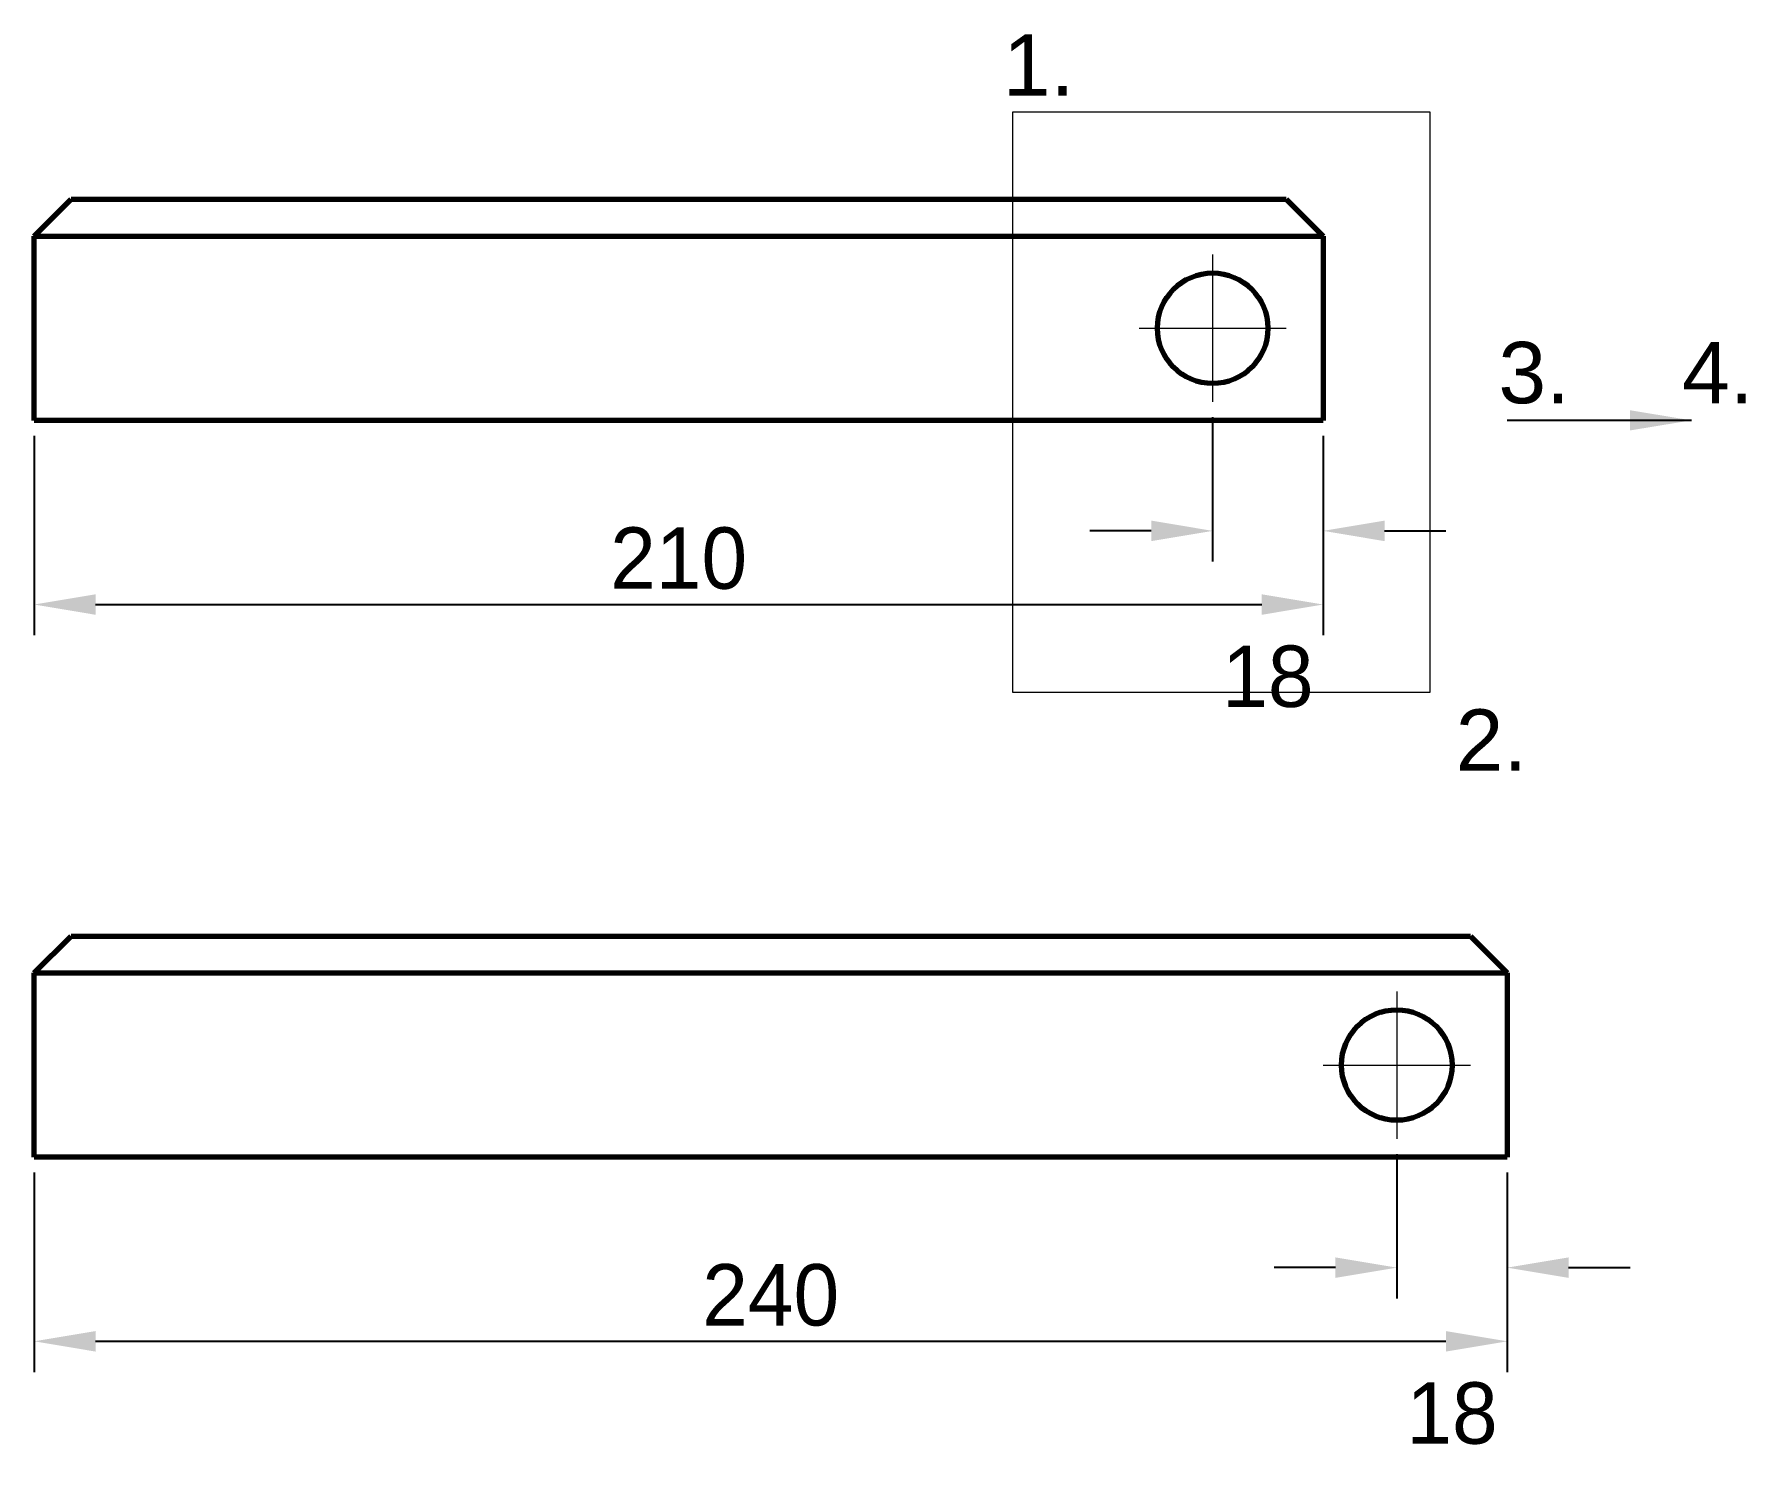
# Model space of a CAD drawing. Extents: x 60 to 339, y 12 to 243.
import ezdxf

# ---------------------------------------------------------------- set-up
doc = ezdxf.new("R2010")
doc.units = 0
doc.layers.get('0').update_dxf_attribs({"lineweight": 13})
for name, color, linetype, lineweight in [('construction', 7, 'Continuous', 70), ('dimensions', 5, 'Continuous', 18), ('red', 1, 'Continuous', 18)]:
    doc.layers.add(name, color=color, linetype=linetype, lineweight=lineweight)
doc.styles.add('textstyle0', font='')
doc.styles.add('textstyle1', font='')
doc.styles.add('textstyle2', font='')
doc.styles.add('textstyle3', font='')
doc.styles.get('textstyle0').set_extended_font_data('Arial')
doc.styles.get('textstyle1').set_extended_font_data('Arial')
doc.styles.get('textstyle2').set_extended_font_data('Arial')
doc.styles.get('textstyle3').set_extended_font_data('Arial')
doc.dimstyles.new('QCADDimStyle', dxfattribs={"dimtxt": 10, "dimasz": 10, "dimexe": 5, "dimexo": 2.5, "dimgap": 2.5, "dimtad": 1, "dimtoh": 1, "dimdec": 4, "dimzin": 0, "dimdsep": 46, "dimtxsty": 'Standard', "dimcen": 0.09, "dimadec": 0, "dimazin": 0, "dimtfac": 1, "dimtdec": 4, "dimtofl": 0, "dimtmove": 0, "dimatfit": 3, "dimfxl": 1, "dimtolj": 1, "dimtzin": 0, "dimarcsym": 0})

# ---------------------------------------------------------------- blocks, each defined once
blk = doc.blocks.new('*D1')
at = {"layer": 'Defpoints', "color": 0}
for p in [(60, 180), (270, 180), (270, 150)]:
    blk.add_point(p, dxfattribs=at)
at = {"layer": 'dimensions', "color": 0, "lineweight": -2}
for p, q in [((60, 177.5), (60, 145)), ((270, 177.5), (270, 145)), ((70, 150), (260, 150))]:
    blk.add_line(p, q, dxfattribs=at)
at = {"layer": 'dimensions', "color": 0}
for points in [[(70, 151.67), (70, 148.33), (60, 150)], [(260, 148.33), (260, 151.67), (270, 150)]]:
    blk.add_solid(points, dxfattribs=at)
at = {"layer": 'dimensions', "color": 0, "insert": (165, 157.5), "char_height": 10, "attachment_point": 5}
blk.add_mtext('\\A1;210', dxfattribs=at)
blk = doc.blocks.new('*D2')
at = {"layer": 'Defpoints', "color": 0}
for p in [(252, 183), (270, 180), (252, 162)]:
    blk.add_point(p, dxfattribs=at)
at = {"layer": 'dimensions', "color": 0, "lineweight": -2}
for p, q in [((252, 180.5), (252, 157)), ((270, 177.5), (270, 157)), ((242, 162), (232, 162)), ((280, 162), (290, 162))]:
    blk.add_line(p, q, dxfattribs=at)
at = {"layer": 'dimensions', "color": 0}
for points in [[(242, 160.33), (242, 163.67), (252, 162)], [(280, 163.67), (280, 160.33), (270, 162)]]:
    blk.add_solid(points, dxfattribs=at)
at = {"layer": 'dimensions', "color": 0, "insert": (261, 138.25), "char_height": 10, "attachment_point": 5}
blk.add_mtext('\\A1;18', dxfattribs=at)
blk = doc.blocks.new('*D3')
at = {"layer": 'Defpoints', "color": 0}
for p in [(60, 60), (300, 60), (300, 30)]:
    blk.add_point(p, dxfattribs=at)
at = {"layer": 'dimensions', "color": 0, "lineweight": -2}
for p, q in [((60, 57.5), (60, 25)), ((300, 57.5), (300, 25)), ((70, 30), (290, 30))]:
    blk.add_line(p, q, dxfattribs=at)
at = {"layer": 'dimensions', "color": 0}
for points in [[(70, 31.67), (70, 28.33), (60, 30)], [(290, 28.33), (290, 31.67), (300, 30)]]:
    blk.add_solid(points, dxfattribs=at)
at = {"layer": 'dimensions', "color": 0, "insert": (180, 37.5), "char_height": 10, "attachment_point": 5}
blk.add_mtext('\\A1;240', dxfattribs=at)
blk = doc.blocks.new('*D4')
at = {"layer": 'Defpoints', "color": 0}
for p in [(282, 63), (300, 60), (282, 42)]:
    blk.add_point(p, dxfattribs=at)
at = {"layer": 'dimensions', "color": 0, "lineweight": -2}
for p, q in [((282, 60.5), (282, 37)), ((300, 57.5), (300, 37)), ((272, 42), (262, 42)), ((310, 42), (320, 42))]:
    blk.add_line(p, q, dxfattribs=at)
at = {"layer": 'dimensions', "color": 0}
for points in [[(272, 40.33), (272, 43.67), (282, 42)], [(310, 43.67), (310, 40.33), (300, 42)]]:
    blk.add_solid(points, dxfattribs=at)
at = {"layer": 'dimensions', "color": 0, "insert": (291, 18.25), "char_height": 10, "attachment_point": 5}
blk.add_mtext('\\A1;18', dxfattribs=at)

msp = doc.modelspace()

# ---------------------------------------------------------------- linework, layer by layer
at = {"layer": 'construction'}
for p, q in [((60, 210), (66, 216)), ((66, 216), (264, 216)), ((264, 216), (270, 210)), ((60, 210), (270, 210)), ((60, 180), (60, 210)), ((270, 210), (270, 180)), ((270, 180), (60, 180)), ((60, 90), (66, 96)), ((66, 96), (294, 96)), ((294, 96), (300, 90)), ((60, 60), (60, 90)), ((60, 90), (300, 90)), ((300, 90), (300, 60)), ((300, 60), (60, 60))]:
    msp.add_line(p, q, dxfattribs=at)
for centre in [(252, 195), (282, 75)]:
    msp.add_circle(centre, 9, dxfattribs=at)
at = {"layer": 'red'}
for p, q in [((219.44666, 230.24582), (287.37062, 230.24582)), ((219.44666, 135.67476), (219.44666, 230.24582)), ((287.37062, 230.24582), (287.37062, 135.67476)), ((252, 207), (252, 183)), ((240, 195), (264, 195)), ((287.37062, 135.67476), (219.44666, 135.67476)), ((282, 87), (282, 63)), ((270, 75), (294, 75))]:
    msp.add_line(p, q, dxfattribs=at)

# ---------------------------------------------------------------- texts
at = {"char_height": 10, "attachment_point": 1}
for s, insert, style in [('1.', (217.83124, 242.88531), 'textstyle0'), ('3.', (298.56102, 192.77716), 'textstyle2'), ('4.', (328.48672, 192.77716), 'textstyle3'), ('2.', (291.60156, 132.92577), 'textstyle1')]:
    msp.add_mtext(s, dxfattribs=dict(at, insert=insert, style=style))

# ---------------------------------------------------------------- dimensions: what is measured, and where the dimension line sits
at = {"layer": 'dimensions'}
for base, p1, p2, picture, middle in [((252, 162), (270, 180), (252, 183), '*D2', (261, 138.25)), ((270, 150), (60, 180), (270, 180), '*D1', (165, 157.5)), ((282, 42), (300, 60), (282, 63), '*D4', (291, 18.25)), ((300, 30), (60, 60), (300, 60), '*D3', (180, 37.5))]:
    dim = msp.add_linear_dim(base=base, p1=p1, p2=p2, dimstyle='QCADDimStyle', override={"dimtxt": 10, "dimasz": 10, "dimexe": 5, "dimexo": 2.5, "dimgap": 2.5, "dimzin": 8, "dimclrd": 0, "dimclre": 0, "dimclrt": 0, "dimazin": 2, "dimtmove": 2}, dxfattribs=at)
    dim.commit()
    dim.dimension.update_dxf_attribs({"geometry": picture, "text_midpoint": middle})

# ---------------------------------------------------------------- leaders
at = {"layer": 'red'}
msp.add_leader([(330, 180), (300, 180)], dimstyle='QCADDimStyle', dxfattribs=at)

doc.saveas('drawing.dxf')
